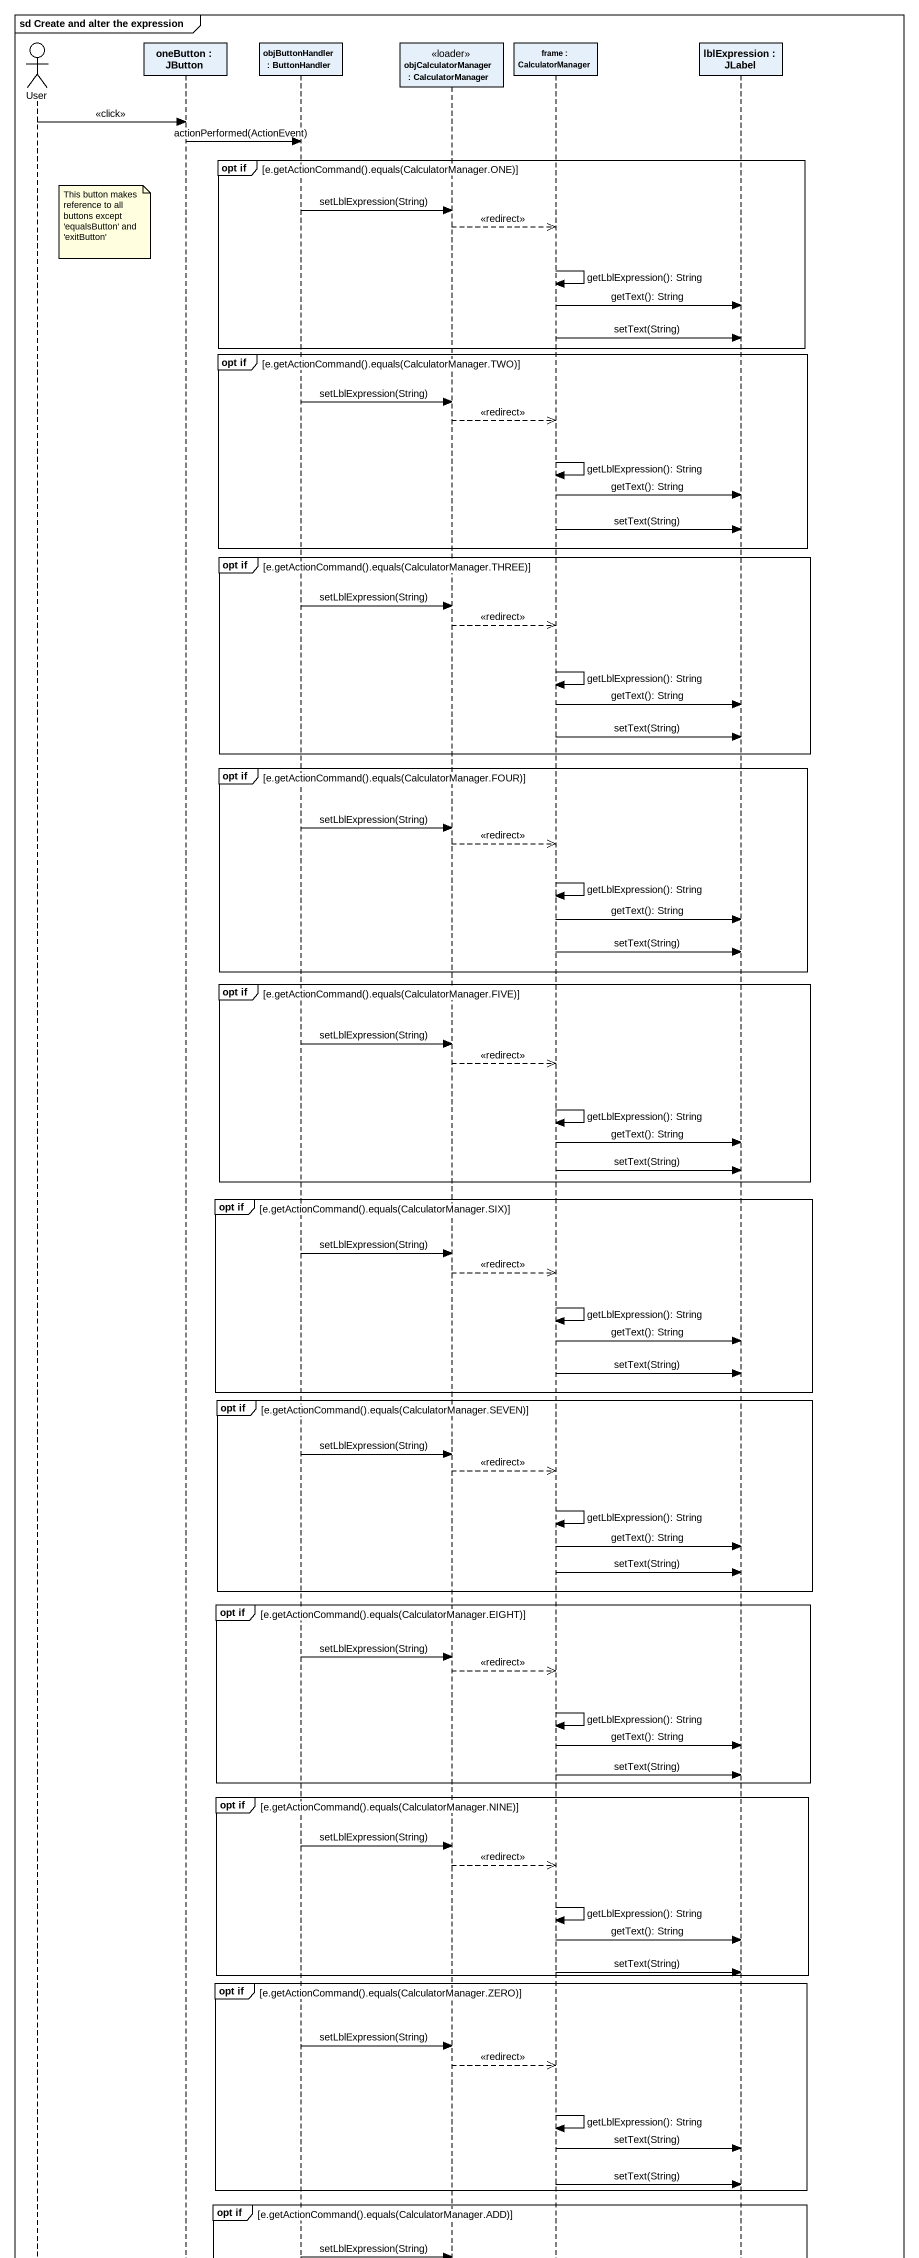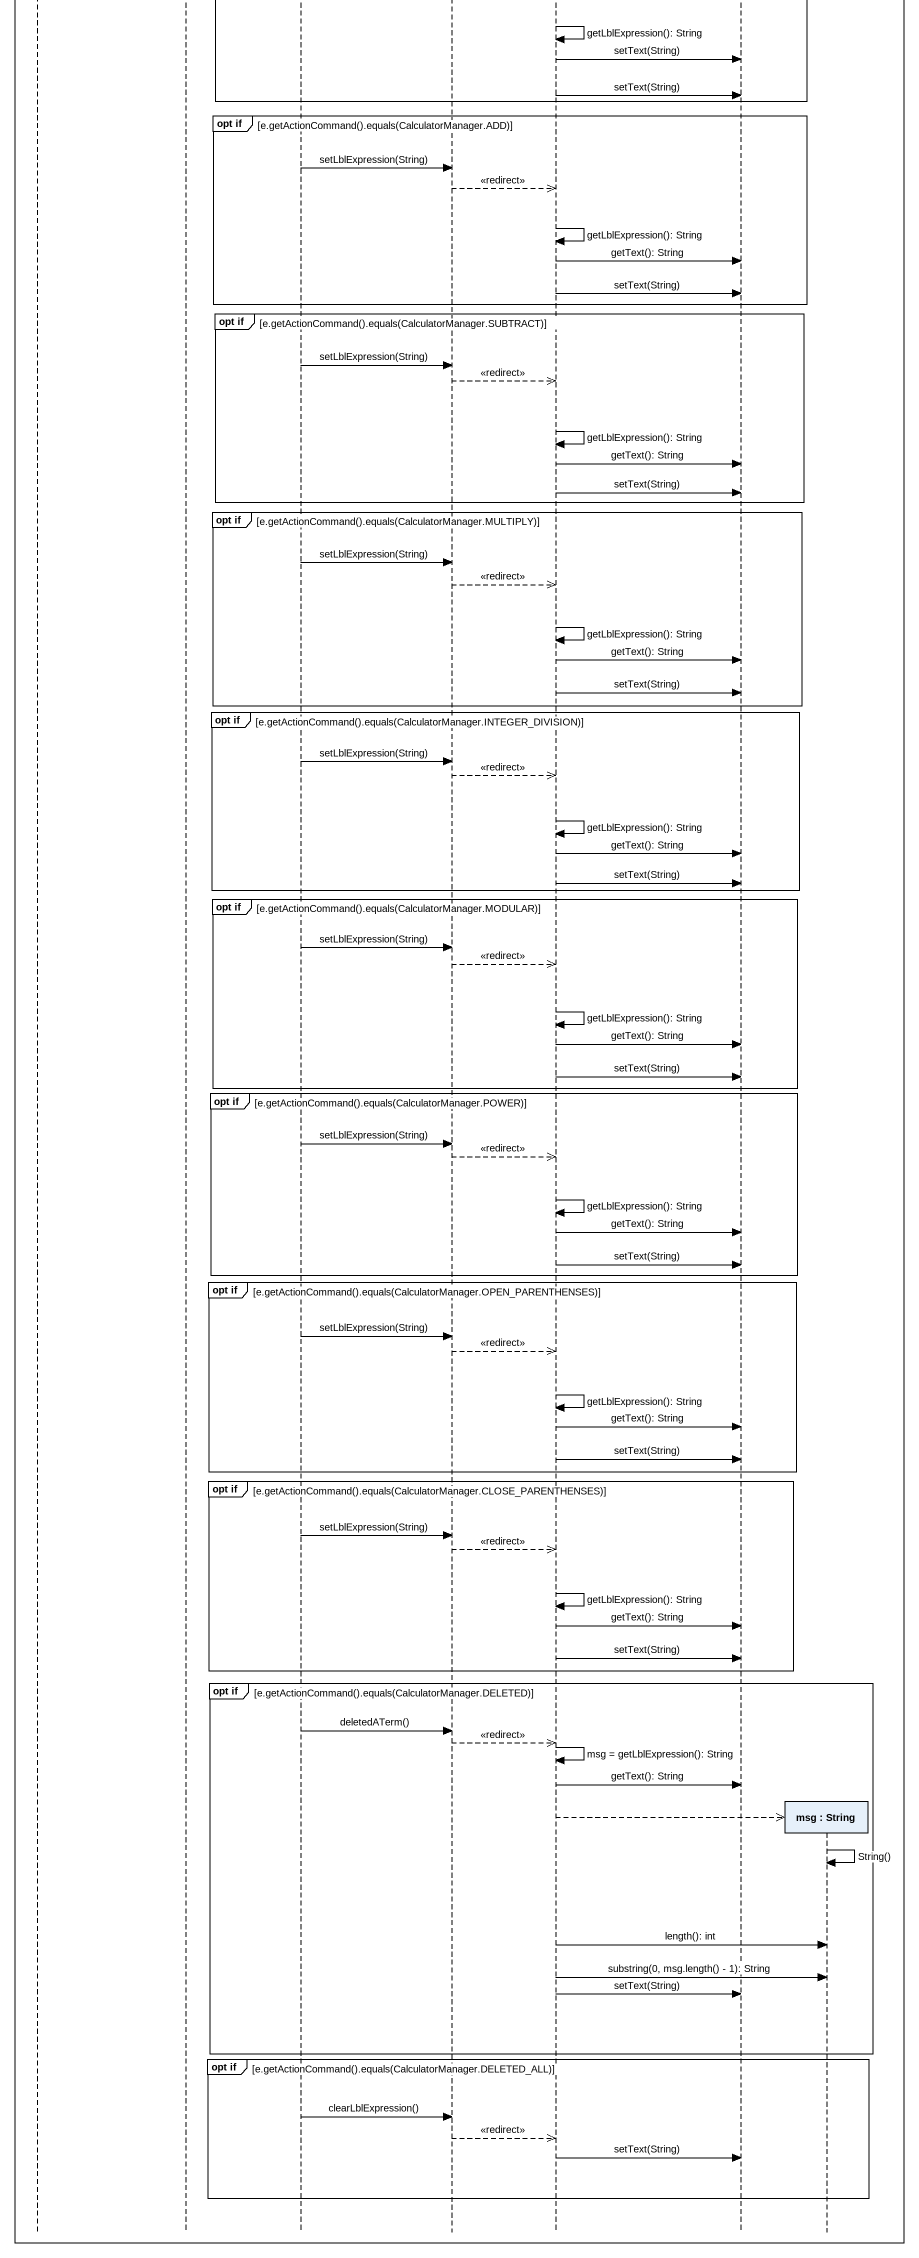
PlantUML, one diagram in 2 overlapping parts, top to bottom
@startuml
mainframe sd Create and alter the expression
hide footbox
actor User
participant "oneButton : JButton" as oneButton
participant "objButtonHandler : ButtonHandler" as objButtonHandler
participant "objCalculatorManager : CalculatorManager" as objCalculatorManager <<loader>>
participant "frame : CalculatorManager" as frame_
participant "lblExpression : JLabel" as lblExpression
participant "msg : String" as msg

User -> oneButton : <<click>>
oneButton -> objButtonHandler : actionPerformed(ActionEvent)
group opt if [e.getActionCommand().equals(CalculatorManager.ONE)]
  objButtonHandler -> objCalculatorManager : setLblExpression(String)
  note right of User : This button makes reference to all buttons except 'equalsButton' and 'exitButton'
  objCalculatorManager -->> frame_ : <<redirect>>
  frame_ -> frame_ : getLblExpression(): String
  frame_ -> lblExpression : getText(): String
  frame_ -> lblExpression : setText(String)
end
group opt if [e.getActionCommand().equals(CalculatorManager.TWO)]
  objButtonHandler -> objCalculatorManager : setLblExpression(String)
  objCalculatorManager -->> frame_ : <<redirect>>
  frame_ -> frame_ : getLblExpression(): String
  frame_ -> lblExpression : getText(): String
  frame_ -> lblExpression : setText(String)
end
group opt if [e.getActionCommand().equals(CalculatorManager.THREE)]
  objButtonHandler -> objCalculatorManager : setLblExpression(String)
  objCalculatorManager -->> frame_ : <<redirect>>
  frame_ -> frame_ : getLblExpression(): String
  frame_ -> lblExpression : getText(): String
  frame_ -> lblExpression : setText(String)
end
group opt if [e.getActionCommand().equals(CalculatorManager.FOUR)]
  objButtonHandler -> objCalculatorManager : setLblExpression(String)
  objCalculatorManager -->> frame_ : <<redirect>>
  frame_ -> frame_ : getLblExpression(): String
  frame_ -> lblExpression : getText(): String
  frame_ -> lblExpression : setText(String)
end
group opt if [e.getActionCommand().equals(CalculatorManager.FIVE)]
  objButtonHandler -> objCalculatorManager : setLblExpression(String)
  objCalculatorManager -->> frame_ : <<redirect>>
  frame_ -> frame_ : getLblExpression(): String
  frame_ -> lblExpression : getText(): String
  frame_ -> lblExpression : setText(String)
end
group opt if [e.getActionCommand().equals(CalculatorManager.SIX)]
  objButtonHandler -> objCalculatorManager : setLblExpression(String)
  objCalculatorManager -->> frame_ : <<redirect>>
  frame_ -> frame_ : getLblExpression(): String
  frame_ -> lblExpression : getText(): String
  frame_ -> lblExpression : setText(String)
end
group opt if [e.getActionCommand().equals(CalculatorManager.SEVEN)]
  objButtonHandler -> objCalculatorManager : setLblExpression(String)
  objCalculatorManager -->> frame_ : <<redirect>>
  frame_ -> frame_ : getLblExpression(): String
  frame_ -> lblExpression : getText(): String
  frame_ -> lblExpression : setText(String)
end
group opt if [e.getActionCommand().equals(CalculatorManager.EIGHT)]
  objButtonHandler -> objCalculatorManager : setLblExpression(String)
  objCalculatorManager -->> frame_ : <<redirect>>
  frame_ -> frame_ : getLblExpression(): String
  frame_ -> lblExpression : getText(): String
  frame_ -> lblExpression : setText(String)
end
group opt if [e.getActionCommand().equals(CalculatorManager.NINE)]
  objButtonHandler -> objCalculatorManager : setLblExpression(String)
  objCalculatorManager -->> frame_ : <<redirect>>
  frame_ -> frame_ : getLblExpression(): String
  frame_ -> lblExpression : getText(): String
  frame_ -> lblExpression : setText(String)
end
group opt if [e.getActionCommand().equals(CalculatorManager.ZERO)]
  objButtonHandler -> objCalculatorManager : setLblExpression(String)
  objCalculatorManager -->> frame_ : <<redirect>>
  frame_ -> frame_ : getLblExpression(): String
  frame_ -> lblExpression : setText(String)
  frame_ -> lblExpression : setText(String)
end
group opt if [e.getActionCommand().equals(CalculatorManager.ADD)]
  objButtonHandler -> objCalculatorManager : setLblExpression(String)
  objCalculatorManager -->> frame_ : <<redirect>>
  frame_ -> frame_ : getLblExpression(): String
  frame_ -> lblExpression : getText(): String
  frame_ -> lblExpression : setText(String)
end
group opt if [e.getActionCommand().equals(CalculatorManager.SUBTRACT)]
  objButtonHandler -> objCalculatorManager : setLblExpression(String)
  objCalculatorManager -->> frame_ : <<redirect>>
  frame_ -> frame_ : getLblExpression(): String
  frame_ -> lblExpression : getText(): String
  frame_ -> lblExpression : setText(String)
end
group opt if [e.getActionCommand().equals(CalculatorManager.MULTIPLY)]
  objButtonHandler -> objCalculatorManager : setLblExpression(String)
  objCalculatorManager -->> frame_ : <<redirect>>
  frame_ -> frame_ : getLblExpression(): String
  frame_ -> lblExpression : getText(): String
  frame_ -> lblExpression : setText(String)
end
group opt if [e.getActionCommand().equals(CalculatorManager.INTEGER_DIVISION)]
  objButtonHandler -> objCalculatorManager : setLblExpression(String)
  objCalculatorManager -->> frame_ : <<redirect>>
  frame_ -> frame_ : getLblExpression(): String
  frame_ -> lblExpression : getText(): String
  frame_ -> lblExpression : setText(String)
end
group opt if [e.getActionCommand().equals(CalculatorManager.MODULAR)]
  objButtonHandler -> objCalculatorManager : setLblExpression(String)
  objCalculatorManager -->> frame_ : <<redirect>>
  frame_ -> frame_ : getLblExpression(): String
  frame_ -> lblExpression : getText(): String
  frame_ -> lblExpression : setText(String)
end
group opt if [e.getActionCommand().equals(CalculatorManager.POWER)]
  objButtonHandler -> objCalculatorManager : setLblExpression(String)
  objCalculatorManager -->> frame_ : <<redirect>>
  frame_ -> frame_ : getLblExpression(): String
  frame_ -> lblExpression : getText(): String
  frame_ -> lblExpression : setText(String)
end
group opt if [e.getActionCommand().equals(CalculatorManager.OPEN_PARENTHENSES)]
  objButtonHandler -> objCalculatorManager : setLblExpression(String)
  objCalculatorManager -->> frame_ : <<redirect>>
  frame_ -> frame_ : getLblExpression(): String
  frame_ -> lblExpression : getText(): String
  frame_ -> lblExpression : setText(String)
end
group opt if [e.getActionCommand().equals(CalculatorManager.CLOSE_PARENTHENSES)]
  objButtonHandler -> objCalculatorManager : setLblExpression(String)
  objCalculatorManager -->> frame_ : <<redirect>>
  frame_ -> frame_ : getLblExpression(): String
  frame_ -> lblExpression : getText(): String
  frame_ -> lblExpression : setText(String)
end
group opt if [e.getActionCommand().equals(CalculatorManager.DELETED)]
  objButtonHandler -> objCalculatorManager : deletedATerm()
  objCalculatorManager -->> frame_ : <<redirect>>
  frame_ -> frame_ : msg = getLblExpression(): String
  frame_ -> lblExpression : getText(): String
  frame_ -->> msg **
  msg -> msg : String()
  frame_ -> msg : length(): int
  frame_ -> msg : substring(0, msg.length() - 1): String
  frame_ -> lblExpression : setText(String)
end
group opt if [e.getActionCommand().equals(CalculatorManager.DELETED_ALL)]
  objButtonHandler -> objCalculatorManager : clearLblExpression()
  objCalculatorManager -->> frame_ : <<redirect>>
  frame_ -> lblExpression : setText(String)
end
@enduml
